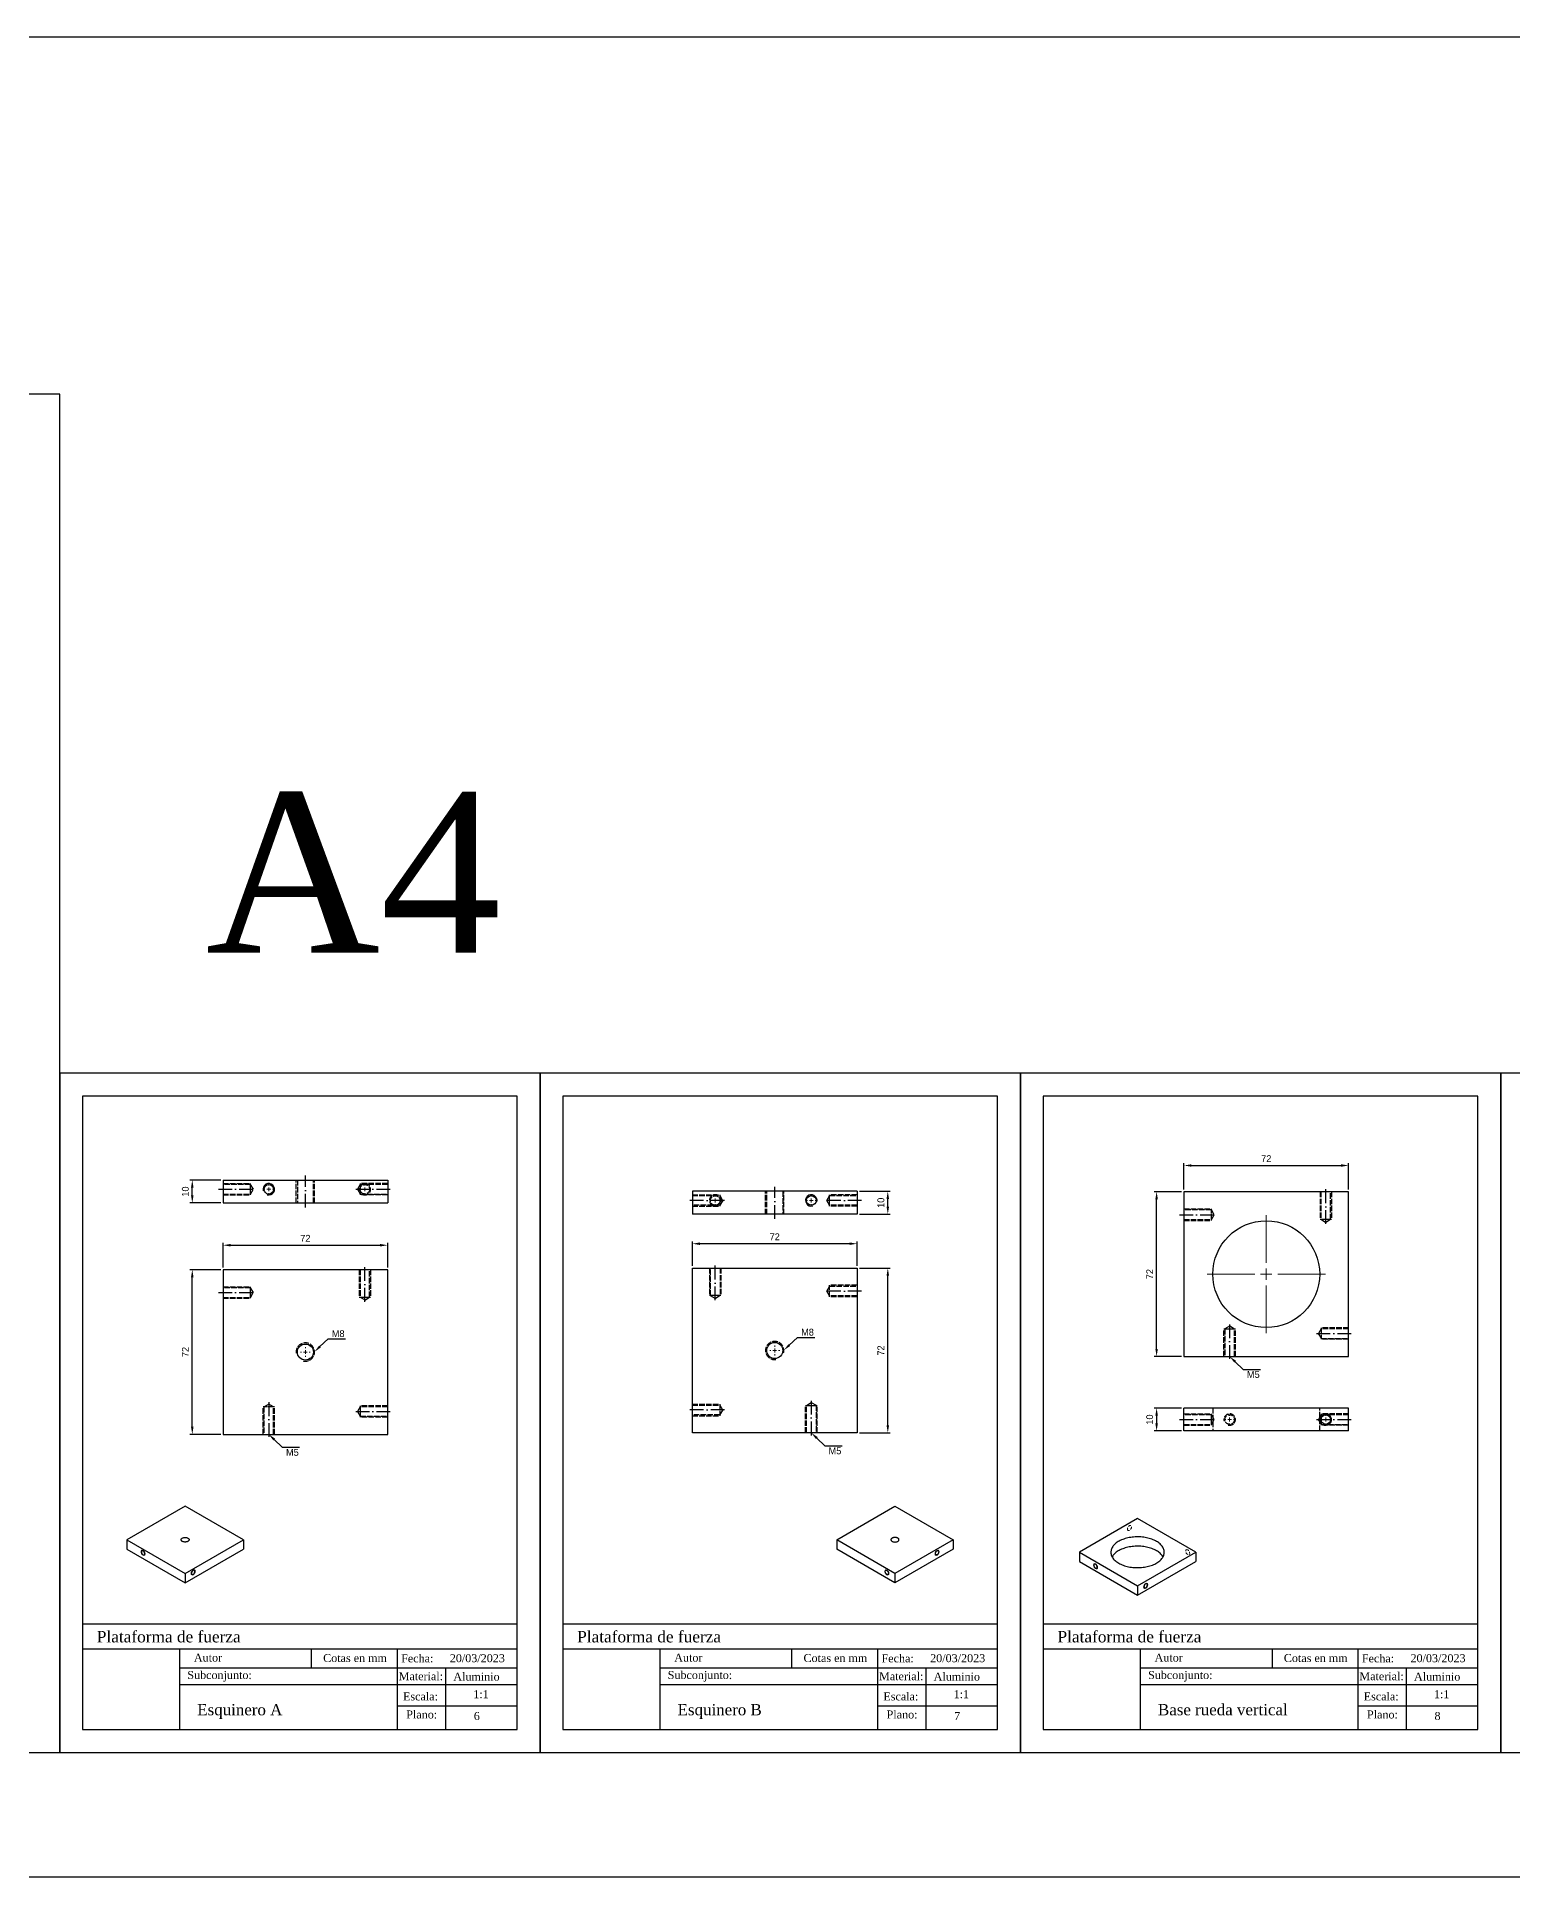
# Model space of a CAD drawing. Header units: inches. Extents: x 3024 to 8657, y 819 to 1763.
# Drawn here: x 6482 to 7127, y 819 to 1624 of the extents above; entities that cross this region are included whole.
import ezdxf
from ezdxf.enums import TextEntityAlignment as Align

# ---------------------------------------------------------------- set-up
doc = ezdxf.new("R2010")
doc.units = ezdxf.units.IN
doc.header["$MEASUREMENT"] = 0
for name, pattern in [('ACAD_ISO02W100', [15, 12, -3]), ('ACAD_ISO10W100', [18, 12, -3, 0, -3]), ('HIDDEN', [1.905, 1.27, -0.635])]:
    doc.linetypes.add(name, pattern=pattern)
for name, color, linetype in [('cotas', 1, 'Continuous'), ('ejes', 4, 'ACAD_ISO10W100'), ('finas', 3, 'ACAD_ISO02W100'), ('Pieza', 7, 'Continuous'), ('Texto', 7, 'Continuous')]:
    doc.layers.add(name, color=color, linetype=linetype)
doc.styles.add('Estilo1', font='times.ttf', dxfattribs={"height": 2.5})
doc.dimstyles.new('PFC silvia', dxfattribs={"dimscale": 0.5, "dimtxt": 6, "dimasz": 6.604, "dimexe": 2, "dimexo": 2, "dimgap": 3.048, "dimtad": 1, "dimdec": 1, "dimtxsty": 'Standard', "dimcen": 2.5, "dimclrt": 256, "dimadec": 1, "dimazin": 2, "dimtfac": 1, "dimtdec": 1, "dimtmove": 0, "dimatfit": 3, "dimfxl": 1, "dimtzin": 0, "dimarcsym": 0})

# ---------------------------------------------------------------- blocks, each defined once
blk = doc.blocks.new('SW_CENTERMARKSYMBOL_1')
at = {"color": 0, "linetype": 'Continuous', "lineweight": 18}
for p, q in [((-1.67, 0), (-2.17, 0)), ((0, 0), (-0.83, 0)), ((0, 1.67), (0, 2.17)), ((0, 0), (0, 0.83)), ((0, 0), (0, -0.83)), ((0, 0), (0.83, 0)), ((1.67, 0), (2.17, 0)), ((0, -1.67), (0, -2.17))]:
    blk.add_line(p, q, dxfattribs=at)
blk = doc.blocks.new('*D23')
at = {"layer": 'cotas', "color": 0, "lineweight": -2, "transparency": 16777216}
for p, q in [((6562.52, 1084.97), (6549.08, 1084.97)), ((6550.08, 1016.27), (6550.08, 1081.67)), ((6562.52, 1012.97), (6549.08, 1012.97))]:
    blk.add_line(p, q, dxfattribs=at)
at = {"layer": 'cotas', "color": 0, "transparency": 16777216}
for points in [[(6549.53, 1081.67), (6550.63, 1081.67), (6550.08, 1084.97)], [(6549.53, 1016.27), (6550.63, 1016.27), (6550.08, 1012.97)]]:
    blk.add_solid(points, dxfattribs=at)
at = {"layer": 'Defpoints', "color": 0, "transparency": 16777216}
for p in [(6550.08, 1084.97), (6563.52, 1084.97), (6563.52, 1012.97)]:
    blk.add_point(p, dxfattribs=at)
at = {"layer": 'cotas', "transparency": 16777216, "insert": (6547.06, 1048.97), "char_height": 3, "attachment_point": 5, "rotation": 90}
blk.add_mtext('72', dxfattribs=at)
blk = doc.blocks.new('*D24')
at = {"layer": 'cotas', "color": 0, "lineweight": -2, "transparency": 16777216}
for p, q in [((6563.52, 1085.97), (6563.52, 1096.67)), ((6566.83, 1095.67), (6632.22, 1095.67)), ((6635.52, 1085.97), (6635.52, 1096.67))]:
    blk.add_line(p, q, dxfattribs=at)
at = {"layer": 'cotas', "color": 0, "transparency": 16777216}
for points in [[(6566.83, 1096.22), (6566.83, 1095.12), (6563.52, 1095.67)], [(6632.22, 1096.22), (6632.22, 1095.12), (6635.52, 1095.67)]]:
    blk.add_solid(points, dxfattribs=at)
at = {"layer": 'Defpoints', "color": 0, "transparency": 16777216}
for p in [(6635.52, 1095.67), (6563.52, 1084.97), (6635.52, 1084.97)]:
    blk.add_point(p, dxfattribs=at)
at = {"layer": 'cotas', "transparency": 16777216, "insert": (6599.52, 1098.69), "char_height": 3, "attachment_point": 5}
blk.add_mtext('72', dxfattribs=at)
blk = doc.blocks.new('*D25')
at = {"layer": 'cotas', "color": 0, "lineweight": -2, "transparency": 16777216}
for p, q in [((6562.52, 1124.14), (6549.08, 1124.14)), ((6550.08, 1117.44), (6550.08, 1120.84)), ((6562.52, 1114.14), (6549.08, 1114.14))]:
    blk.add_line(p, q, dxfattribs=at)
at = {"layer": 'cotas', "color": 0, "transparency": 16777216}
for points in [[(6549.53, 1120.84), (6550.63, 1120.84), (6550.08, 1124.14)], [(6549.53, 1117.44), (6550.63, 1117.44), (6550.08, 1114.14)]]:
    blk.add_solid(points, dxfattribs=at)
at = {"layer": 'Defpoints', "color": 0, "transparency": 16777216}
for p in [(6550.08, 1124.14), (6563.52, 1124.14), (6563.52, 1114.14)]:
    blk.add_point(p, dxfattribs=at)
at = {"layer": 'cotas', "transparency": 16777216, "insert": (6547.06, 1119.14), "char_height": 3, "attachment_point": 5, "rotation": 90}
blk.add_mtext('10', dxfattribs=at)
blk = doc.blocks.new('*D26')
at = {"layer": 'cotas', "color": 0, "lineweight": -2, "transparency": 16777216}
for p, q in [((6841.71, 1085.64), (6855.15, 1085.64)), ((6854.15, 1016.94), (6854.15, 1082.34)), ((6841.71, 1013.64), (6855.15, 1013.64))]:
    blk.add_line(p, q, dxfattribs=at)
at = {"layer": 'cotas', "color": 0, "transparency": 16777216}
for points in [[(6853.6, 1082.34), (6854.7, 1082.34), (6854.15, 1085.64)], [(6853.6, 1016.94), (6854.7, 1016.94), (6854.15, 1013.64)]]:
    blk.add_solid(points, dxfattribs=at)
at = {"layer": 'Defpoints', "color": 0, "transparency": 16777216}
for p in [(6840.71, 1085.64), (6854.15, 1085.64), (6840.71, 1013.64)]:
    blk.add_point(p, dxfattribs=at)
at = {"layer": 'cotas', "transparency": 16777216, "insert": (6851.13, 1049.64), "char_height": 3, "attachment_point": 5, "rotation": 90}
blk.add_mtext('72', dxfattribs=at)
blk = doc.blocks.new('*D27')
at = {"layer": 'cotas', "color": 0, "lineweight": -2, "transparency": 16777216}
for p, q in [((6768.71, 1086.64), (6768.71, 1097.33)), ((6837.41, 1096.33), (6772.02, 1096.33)), ((6840.71, 1086.64), (6840.71, 1097.33))]:
    blk.add_line(p, q, dxfattribs=at)
at = {"layer": 'cotas', "color": 0, "transparency": 16777216}
for points in [[(6772.02, 1096.89), (6772.02, 1095.78), (6768.71, 1096.33)], [(6837.41, 1096.89), (6837.41, 1095.78), (6840.71, 1096.33)]]:
    blk.add_solid(points, dxfattribs=at)
at = {"layer": 'Defpoints', "color": 0, "transparency": 16777216}
for p in [(6768.71, 1096.33), (6768.71, 1085.64), (6840.71, 1085.64)]:
    blk.add_point(p, dxfattribs=at)
at = {"layer": 'cotas', "transparency": 16777216, "insert": (6804.71, 1099.36), "char_height": 3, "attachment_point": 5}
blk.add_mtext('72', dxfattribs=at)
blk = doc.blocks.new('*D28')
at = {"layer": 'cotas', "color": 0, "lineweight": -2, "transparency": 16777216}
for p, q in [((6841.71, 1119.24), (6855.15, 1119.24)), ((6854.15, 1112.55), (6854.15, 1115.94)), ((6841.71, 1109.24), (6855.15, 1109.24))]:
    blk.add_line(p, q, dxfattribs=at)
at = {"layer": 'cotas', "color": 0, "transparency": 16777216}
for points in [[(6853.6, 1115.94), (6854.7, 1115.94), (6854.15, 1119.24)], [(6853.6, 1112.55), (6854.7, 1112.55), (6854.15, 1109.24)]]:
    blk.add_solid(points, dxfattribs=at)
at = {"layer": 'Defpoints', "color": 0, "transparency": 16777216}
for p in [(6840.71, 1119.24), (6854.15, 1119.24), (6840.71, 1109.24)]:
    blk.add_point(p, dxfattribs=at)
at = {"layer": 'cotas', "transparency": 16777216, "insert": (6851.13, 1114.24), "char_height": 3, "attachment_point": 5, "rotation": 90}
blk.add_mtext('10', dxfattribs=at)
blk = doc.blocks.new('SW_CENTERMARKSYMBOL_0')
at = {"color": 0, "linetype": 'Continuous', "lineweight": 18}
for p, q in [((0, 5), (0, 25.85)), ((-5, 0), (-25.85, 0)), ((0, 0), (-2.5, 0)), ((0, 0), (0, 2.5)), ((0, 0), (0, -2.5)), ((0, 0), (2.5, 0)), ((5, 0), (25.85, 0)), ((0, -5), (0, -25.85))]:
    blk.add_line(p, q, dxfattribs=at)
blk = doc.blocks.new('*D30')
at = {"layer": 'cotas', "color": 0, "lineweight": -2, "transparency": 16777216}
for p, q in [((6982.61, 1119.02), (6970.67, 1119.02)), ((6971.67, 1050.32), (6971.67, 1115.72)), ((6982.61, 1047.02), (6970.67, 1047.02))]:
    blk.add_line(p, q, dxfattribs=at)
at = {"layer": 'cotas', "color": 0, "transparency": 16777216}
for points in [[(6971.12, 1115.72), (6972.22, 1115.72), (6971.67, 1119.02)], [(6971.12, 1050.32), (6972.22, 1050.32), (6971.67, 1047.02)]]:
    blk.add_solid(points, dxfattribs=at)
at = {"layer": 'Defpoints', "color": 0, "transparency": 16777216}
for p in [(6971.67, 1119.02), (6983.61, 1119.02), (6983.61, 1047.02)]:
    blk.add_point(p, dxfattribs=at)
at = {"layer": 'cotas', "transparency": 16777216, "insert": (6968.65, 1083.02), "char_height": 3, "attachment_point": 5, "rotation": 90}
blk.add_mtext('72', dxfattribs=at)
blk = doc.blocks.new('*D31')
at = {"layer": 'cotas', "color": 0, "lineweight": -2, "transparency": 16777216}
for p, q in [((6982.61, 1024.44), (6970.67, 1024.44)), ((6982.61, 1014.44), (6970.67, 1014.44)), ((6971.67, 1021.14), (6971.67, 1017.74))]:
    blk.add_line(p, q, dxfattribs=at)
at = {"layer": 'cotas', "color": 0, "transparency": 16777216}
for points in [[(6971.12, 1021.14), (6972.22, 1021.14), (6971.67, 1024.44)], [(6971.12, 1017.74), (6972.22, 1017.74), (6971.67, 1014.44)]]:
    blk.add_solid(points, dxfattribs=at)
at = {"layer": 'Defpoints', "color": 0, "transparency": 16777216}
for p in [(6983.61, 1024.44), (6971.67, 1014.44), (6983.61, 1014.44)]:
    blk.add_point(p, dxfattribs=at)
at = {"layer": 'cotas', "transparency": 16777216, "insert": (6968.65, 1019.44), "char_height": 3, "attachment_point": 5, "rotation": 90}
blk.add_mtext('10', dxfattribs=at)
blk = doc.blocks.new('*D29')
at = {"layer": 'cotas', "color": 0, "lineweight": -2, "transparency": 16777216}
for p, q in [((6983.61, 1120.02), (6983.61, 1131.53)), ((6986.91, 1130.53), (7052.31, 1130.53)), ((7055.61, 1120.02), (7055.61, 1131.53))]:
    blk.add_line(p, q, dxfattribs=at)
at = {"layer": 'cotas', "color": 0, "transparency": 16777216}
for points in [[(6986.91, 1131.08), (6986.91, 1129.98), (6983.61, 1130.53)], [(7052.31, 1131.08), (7052.31, 1129.98), (7055.61, 1130.53)]]:
    blk.add_solid(points, dxfattribs=at)
at = {"layer": 'Defpoints', "color": 0, "transparency": 16777216}
for p in [(7055.61, 1130.53), (6983.61, 1119.02), (7055.61, 1119.02)]:
    blk.add_point(p, dxfattribs=at)
at = {"layer": 'cotas', "transparency": 16777216, "insert": (7019.61, 1133.55), "char_height": 3, "attachment_point": 5}
blk.add_mtext('72', dxfattribs=at)

msp = doc.modelspace()

# ---------------------------------------------------------------- linework, layer by layer
for p, q in [((6502.119, 1160.887), (6502.119, 883.887)), ((6712.119, 1160.887), (6712.119, 883.887)), ((6922.119, 1160.887), (6922.119, 883.887))]:
    msp.add_line(p, q)
at = {"color": 7, "linetype": 'Continuous', "lineweight": 25}
for p, q in [((6563.524, 1124.143), (6563.524, 1114.143)), ((6563.524, 1124.143), (6635.524, 1124.143)), ((6635.524, 1124.143), (6635.524, 1114.143)), ((6840.714, 1119.244), (6768.714, 1119.244)), ((6768.714, 1119.244), (6768.714, 1109.244)), ((6840.714, 1119.244), (6840.714, 1109.244)), ((6983.608, 1119.02), (6983.608, 1047.02)), ((7055.608, 1119.02), (6983.608, 1119.02)), ((7055.608, 1047.02), (7055.608, 1119.02)), ((6563.524, 1114.143), (6635.524, 1114.143)), ((6840.714, 1109.244), (6768.714, 1109.244)), ((6768.714, 1085.638), (6840.714, 1085.638)), ((6768.714, 1013.638), (6768.714, 1085.638)), ((6840.714, 1085.638), (6840.714, 1013.638)), ((6983.608, 1047.02), (7055.608, 1047.02)), ((6983.608, 1014.438), (6983.608, 1024.438)), ((7055.608, 1024.438), (6983.608, 1024.438)), ((7055.608, 1014.438), (7055.608, 1024.438)), ((7055.608, 1014.438), (6983.608, 1014.438)), ((6840.714, 1013.638), (6768.714, 1013.638)), ((6546.95, 981.581), (6521.494, 966.886)), ((6572.405, 966.886), (6546.95, 981.581)), ((6831.832, 966.886), (6857.288, 981.581)), ((6857.288, 981.581), (6882.744, 966.886)), ((6963.354, 976.11), (6937.898, 961.415)), ((6988.809, 961.415), (6963.354, 976.11)), ((6521.494, 966.886), (6546.95, 952.19)), ((6521.494, 966.886), (6521.494, 962.803)), ((6546.95, 952.19), (6572.405, 966.886)), ((6572.405, 966.886), (6572.405, 962.803)), ((6857.288, 952.19), (6831.832, 966.886)), ((6831.832, 966.886), (6831.832, 962.803)), ((6882.744, 966.886), (6857.288, 952.19)), ((6882.744, 966.886), (6882.744, 962.803)), ((6521.494, 962.803), (6546.95, 948.108)), ((6546.95, 948.108), (6572.405, 962.803)), ((6857.288, 948.108), (6831.832, 962.803)), ((6882.744, 962.803), (6857.288, 948.108)), ((6937.898, 961.415), (6963.354, 946.72)), ((6937.898, 961.415), (6937.898, 957.332)), ((6963.354, 946.72), (6988.809, 961.415)), ((6988.809, 961.415), (6988.809, 957.332)), ((6546.95, 952.19), (6546.95, 948.108)), ((6857.288, 952.19), (6857.288, 948.108)), ((6937.898, 957.332), (6963.354, 942.637)), ((6963.354, 942.637), (6988.809, 957.332)), ((6963.354, 946.72), (6963.354, 942.637))]:
    msp.add_line(p, q, dxfattribs=at)
at = {"linetype": 'Continuous', "lineweight": 25}
for p, q in [((6563.524, 1084.972), (6563.524, 1012.972)), ((6635.524, 1084.972), (6563.524, 1084.972)), ((6635.524, 1012.972), (6635.524, 1084.972)), ((6563.524, 1012.972), (6635.524, 1012.972))]:
    msp.add_line(p, q, dxfattribs=at)
for points in [[(5652.119, 873.887), (6492.119, 873.887), (6492.119, 1467.887), (5652.119, 1467.887)], [(6492.119, 873.887), (6702.119, 873.887), (6702.119, 1170.887), (6492.119, 1170.887)], [(6702.119, 873.887), (6912.119, 873.887), (6912.119, 1170.887), (6702.119, 1170.887)], [(6912.119, 873.887), (7122.119, 873.887), (7122.119, 1170.887), (6912.119, 1170.887)], [(7122.119, 873.887), (7332.119, 873.887), (7332.119, 1170.887), (7122.119, 1170.887)]]:
    msp.add_lwpolyline(points, close=True)
at = {"color": 7, "linetype": 'Continuous', "lineweight": 25, "flags": 128}
for points in [[(6548.187, 967.6), (6548.351, 967.491), (6548.486, 967.37), (6548.589, 967.239), (6548.66, 967.101), (6548.695, 966.958), (6548.695, 966.814), (6548.66, 966.671), (6548.589, 966.533), (6548.486, 966.402), (6548.351, 966.28), (6548.187, 966.171), (6547.998, 966.077), (6547.788, 965.999), (6547.561, 965.939), (6547.322, 965.899), (6547.074, 965.878), (6546.825, 965.878), (6546.578, 965.899), (6546.338, 965.939), (6546.111, 965.999), (6545.901, 966.077), (6545.712, 966.171), (6545.549, 966.28), (6545.414, 966.402), (6545.31, 966.533), (6545.24, 966.671), (6545.204, 966.814), (6545.204, 966.958), (6545.24, 967.101), (6545.31, 967.239), (6545.414, 967.37), (6545.549, 967.491), (6545.712, 967.6), (6545.901, 967.695), (6546.111, 967.772), (6546.338, 967.832), (6546.578, 967.873), (6546.825, 967.893), (6547.074, 967.893), (6547.322, 967.873), (6547.561, 967.832), (6547.788, 967.772), (6547.998, 967.695), (6548.187, 967.6)], [(6856.05, 967.6), (6855.887, 967.491), (6855.752, 967.37), (6855.648, 967.239), (6855.578, 967.101), (6855.542, 966.958), (6855.542, 966.814), (6855.578, 966.671), (6855.648, 966.533), (6855.752, 966.402), (6855.887, 966.28), (6856.05, 966.171), (6856.239, 966.077), (6856.449, 965.999), (6856.676, 965.939), (6856.916, 965.899), (6857.163, 965.878), (6857.413, 965.878), (6857.66, 965.899), (6857.899, 965.939), (6858.127, 965.999), (6858.337, 966.077), (6858.525, 966.171), (6858.689, 966.28), (6858.824, 966.402), (6858.928, 966.533), (6858.998, 966.671), (6859.033, 966.814), (6859.033, 966.958), (6858.998, 967.101), (6858.928, 967.239), (6858.824, 967.37), (6858.689, 967.491), (6858.525, 967.6), (6858.337, 967.695), (6858.127, 967.772), (6857.899, 967.832), (6857.66, 967.873), (6857.413, 967.893), (6857.163, 967.893), (6856.916, 967.873), (6856.676, 967.832), (6856.449, 967.772), (6856.239, 967.695), (6856.05, 967.6)], [(6955.098, 956.649), (6955.565, 956.394), (6956.056, 956.154), (6956.569, 955.93), (6957.103, 955.722), (6957.656, 955.532), (6958.226, 955.36), (6958.812, 955.206), (6959.411, 955.071), (6960.022, 954.955), (6960.644, 954.859), (6961.273, 954.783), (6961.909, 954.727), (6962.55, 954.691), (6963.193, 954.676), (6963.836, 954.681), (6964.478, 954.706), (6965.116, 954.752), (6965.749, 954.818), (6966.375, 954.905), (6966.992, 955.011), (6967.598, 955.136), (6968.19, 955.281), (6968.768, 955.444), (6969.33, 955.625), (6969.873, 955.824), (6970.397, 956.04), (6970.899, 956.272), (6971.378, 956.52), (6971.833, 956.782), (6972.263, 957.059), (6972.665, 957.349), (6973.039, 957.651), (6973.383, 957.965), (6973.697, 958.289), (6973.98, 958.623), (6974.23, 958.965), (6974.447, 959.314), (6974.631, 959.67), (6974.78, 960.032), (6974.895, 960.397), (6974.974, 960.766), (6975.019, 961.136), (6975.027, 961.508), (6975.001, 961.879), (6974.939, 962.249), (6974.842, 962.616), (6974.71, 962.979), (6974.543, 963.338), (6974.343, 963.691), (6974.109, 964.037), (6973.842, 964.375), (6973.544, 964.704), (6973.215, 965.023), (6972.855, 965.331), (6972.467, 965.627), (6972.051, 965.911), (6971.609, 966.181), (6971.142, 966.436), (6970.651, 966.676), (6970.138, 966.9), (6969.604, 967.107), (6969.051, 967.298), (6968.481, 967.47), (6967.896, 967.624), (6967.296, 967.759), (6966.685, 967.875), (6966.063, 967.971), (6965.434, 968.047), (6964.798, 968.103), (6964.157, 968.139), (6963.514, 968.154), (6962.871, 968.149), (6962.229, 968.123), (6961.591, 968.077), (6960.958, 968.011), (6960.332, 967.925), (6959.715, 967.819), (6959.11, 967.694), (6958.517, 967.549), (6957.939, 967.386), (6957.377, 967.205), (6956.834, 967.006), (6956.31, 966.79), (6955.808, 966.558), (6955.329, 966.31), (6954.874, 966.048), (6954.445, 965.771), (6954.042, 965.481), (6953.669, 965.179), (6953.324, 964.865), (6953.01, 964.541), (6952.728, 964.207), (6952.477, 963.865), (6952.26, 963.515), (6952.076, 963.159), (6951.927, 962.798), (6951.812, 962.433), (6951.733, 962.064), (6951.689, 961.693), (6951.68, 961.322), (6951.706, 960.951), (6951.768, 960.581), (6951.865, 960.214), (6951.997, 959.851), (6952.164, 959.492), (6952.364, 959.139), (6952.598, 958.793), (6952.865, 958.455), (6953.163, 958.126), (6953.493, 957.807), (6953.852, 957.499), (6954.24, 957.202), (6954.656, 956.919), (6955.098, 956.649)], [(6529.307, 960.742), (6529.295, 960.907), (6529.257, 961.081), (6529.196, 961.258), (6529.114, 961.432), (6529.012, 961.597), (6528.896, 961.747), (6528.768, 961.878), (6528.633, 961.985), (6528.496, 962.064), (6528.362, 962.113), (6528.234, 962.129), (6528.117, 962.113), (6528.016, 962.065), (6527.934, 961.986), (6527.873, 961.88), (6527.835, 961.75), (6527.822, 961.599), (6527.835, 961.434), (6527.873, 961.261), (6527.934, 961.084), (6528.016, 960.91), (6528.117, 960.745), (6528.234, 960.594), (6528.362, 960.463), (6528.496, 960.356), (6528.633, 960.277), (6528.768, 960.229), (6528.896, 960.212), (6529.012, 960.228), (6529.114, 960.276), (6529.196, 960.355), (6529.257, 960.461), (6529.295, 960.592), (6529.307, 960.742)], [(6874.93, 960.742), (6874.943, 960.907), (6874.98, 961.081), (6875.041, 961.258), (6875.124, 961.432), (6875.225, 961.597), (6875.342, 961.747), (6875.47, 961.878), (6875.604, 961.985), (6875.741, 962.064), (6875.876, 962.113), (6876.004, 962.129), (6876.12, 962.113), (6876.221, 962.065), (6876.304, 961.986), (6876.365, 961.88), (6876.403, 961.75), (6876.415, 961.599), (6876.403, 961.434), (6876.365, 961.261), (6876.304, 961.084), (6876.221, 960.91), (6876.12, 960.745), (6876.004, 960.594), (6875.876, 960.463), (6875.741, 960.356), (6875.604, 960.277), (6875.47, 960.229), (6875.342, 960.212), (6875.225, 960.228), (6875.124, 960.276), (6875.041, 960.355), (6874.98, 960.461), (6874.943, 960.592), (6874.93, 960.742)], [(6974.48, 959.374), (6974.343, 959.608), (6974.109, 959.954), (6973.842, 960.292), (6973.544, 960.621), (6973.215, 960.94), (6972.855, 961.249), (6972.467, 961.545), (6972.051, 961.828), (6971.609, 962.098), (6971.142, 962.353), (6970.651, 962.593), (6970.138, 962.817), (6969.604, 963.025), (6969.051, 963.215), (6968.481, 963.387), (6967.896, 963.541), (6967.296, 963.676), (6966.685, 963.792), (6966.063, 963.888), (6965.434, 963.964), (6964.798, 964.02), (6964.157, 964.056), (6963.514, 964.071), (6962.871, 964.066), (6962.229, 964.041), (6961.591, 963.995), (6960.958, 963.929), (6960.332, 963.842), (6959.715, 963.736), (6959.11, 963.611), (6958.517, 963.466), (6957.939, 963.303), (6957.377, 963.122), (6956.834, 962.923), (6956.31, 962.707), (6955.808, 962.475), (6955.329, 962.227), (6954.874, 961.965), (6954.445, 961.688), (6954.042, 961.398), (6953.669, 961.096), (6953.324, 960.782), (6953.01, 960.458), (6952.728, 960.124), (6952.477, 959.782), (6952.26, 959.433), (6952.227, 959.374)], [(6551.228, 953.027), (6551.215, 953.177), (6551.177, 953.308), (6551.116, 953.414), (6551.034, 953.493), (6550.933, 953.541), (6550.816, 953.557), (6550.688, 953.54), (6550.554, 953.492), (6550.417, 953.413), (6550.282, 953.306), (6550.154, 953.175), (6550.038, 953.024), (6549.936, 952.859), (6549.854, 952.685), (6549.793, 952.508), (6549.755, 952.335), (6549.743, 952.17), (6549.755, 952.02), (6549.793, 951.889), (6549.854, 951.783), (6549.936, 951.704), (6550.038, 951.656), (6550.154, 951.64), (6550.282, 951.656), (6550.417, 951.705), (6550.554, 951.784), (6550.688, 951.891), (6550.816, 952.022), (6550.933, 952.172), (6551.034, 952.338), (6551.116, 952.511), (6551.177, 952.688), (6551.215, 952.862), (6551.228, 953.027)], [(6853.01, 953.027), (6853.023, 953.177), (6853.06, 953.308), (6853.121, 953.414), (6853.204, 953.493), (6853.305, 953.541), (6853.421, 953.557), (6853.549, 953.54), (6853.684, 953.492), (6853.821, 953.413), (6853.956, 953.306), (6854.083, 953.175), (6854.2, 953.024), (6854.301, 952.859), (6854.384, 952.685), (6854.445, 952.508), (6854.482, 952.335), (6854.495, 952.17), (6854.482, 952.02), (6854.445, 951.889), (6854.384, 951.783), (6854.301, 951.704), (6854.2, 951.656), (6854.083, 951.64), (6853.956, 951.656), (6853.821, 951.705), (6853.684, 951.784), (6853.549, 951.891), (6853.421, 952.022), (6853.305, 952.172), (6853.204, 952.338), (6853.121, 952.511), (6853.06, 952.688), (6853.023, 952.862), (6853.01, 953.027)], [(6945.711, 954.863), (6945.699, 955.028), (6945.661, 955.202), (6945.6, 955.378), (6945.517, 955.552), (6945.416, 955.717), (6945.3, 955.868), (6945.172, 955.999), (6945.037, 956.106), (6944.9, 956.185), (6944.766, 956.233), (6944.638, 956.25), (6944.521, 956.234), (6944.42, 956.186), (6944.338, 956.107), (6944.276, 956.001), (6944.239, 955.87), (6944.226, 955.72), (6944.239, 955.555), (6944.276, 955.381), (6944.338, 955.205), (6944.42, 955.031), (6944.521, 954.866), (6944.638, 954.715), (6944.766, 954.584), (6944.9, 954.477), (6945.037, 954.398), (6945.172, 954.35), (6945.3, 954.333), (6945.416, 954.349), (6945.517, 954.397), (6945.6, 954.476), (6945.661, 954.582), (6945.699, 954.713), (6945.711, 954.863)], [(6967.632, 947.148), (6967.619, 947.298), (6967.581, 947.429), (6967.52, 947.535), (6967.438, 947.614), (6967.337, 947.662), (6967.22, 947.678), (6967.092, 947.661), (6966.958, 947.612), (6966.821, 947.533), (6966.686, 947.427), (6966.558, 947.296), (6966.442, 947.145), (6966.34, 946.98), (6966.258, 946.806), (6966.197, 946.629), (6966.159, 946.455), (6966.147, 946.291), (6966.159, 946.14), (6966.197, 946.01), (6966.258, 945.903), (6966.34, 945.825), (6966.442, 945.777), (6966.558, 945.761), (6966.686, 945.777), (6966.821, 945.826), (6966.958, 945.905), (6967.092, 946.012), (6967.22, 946.143), (6967.337, 946.293), (6967.438, 946.458), (6967.52, 946.632), (6967.581, 946.809), (6967.619, 946.983), (6967.632, 947.148)]]:
    msp.add_lwpolyline(points, dxfattribs=at)
at = {"color": 7, "linetype": 'HIDDEN', "lineweight": 18, "flags": 128}
for points in [[(6958.934, 971.518), (6959.001, 971.166), (6959.193, 970.945), (6959.48, 970.89), (6959.818, 971.007), (6960.156, 971.28), (6960.443, 971.667), (6960.635, 972.109), (6960.702, 972.538), (6960.635, 972.89), (6960.443, 973.11), (6960.156, 973.166), (6959.818, 973.049), (6959.48, 972.776), (6959.193, 972.389), (6959.001, 971.947), (6958.934, 971.518)], [(6985.274, 962.435), (6984.936, 962.553), (6984.649, 962.497), (6984.457, 962.277), (6984.39, 961.925), (6984.457, 961.495), (6984.649, 961.054), (6984.936, 960.667), (6985.274, 960.394), (6985.612, 960.276), (6985.899, 960.332), (6986.09, 960.553), (6986.158, 960.904), (6986.09, 961.334), (6985.899, 961.775), (6985.612, 962.162), (6985.274, 962.435)]]:
    msp.add_lwpolyline(points, dxfattribs=at)
at = {"color": 7, "linetype": 'Continuous', "lineweight": 18, "flags": 128}
for points in [[(6528.565, 960.15), (6528.227, 960.423), (6527.94, 960.81), (6527.748, 961.251), (6527.681, 961.681), (6527.748, 962.033), (6527.94, 962.253), (6528.227, 962.309), (6528.565, 962.191), (6528.903, 961.918), (6529.19, 961.532), (6529.381, 961.09), (6529.449, 960.66), (6529.381, 960.309), (6529.19, 960.088), (6528.903, 960.032), (6528.565, 960.15)], [(6875.673, 960.15), (6876.011, 960.423), (6876.298, 960.81), (6876.489, 961.251), (6876.557, 961.681), (6876.489, 962.033), (6876.298, 962.253), (6876.011, 962.309), (6875.673, 962.191), (6875.334, 961.918), (6875.048, 961.532), (6874.856, 961.09), (6874.789, 960.66), (6874.856, 960.309), (6875.048, 960.088), (6875.334, 960.032), (6875.673, 960.15)], [(6551.369, 953.109), (6551.302, 952.679), (6551.11, 952.237), (6550.823, 951.851), (6550.485, 951.578), (6550.147, 951.46), (6549.86, 951.516), (6549.669, 951.736), (6549.601, 952.088), (6549.669, 952.518), (6549.86, 952.959), (6550.147, 953.346), (6550.485, 953.619), (6550.823, 953.737), (6551.11, 953.681), (6551.302, 953.46), (6551.369, 953.109)], [(6852.869, 953.109), (6852.936, 952.679), (6853.127, 952.237), (6853.414, 951.851), (6853.752, 951.578), (6854.091, 951.46), (6854.377, 951.516), (6854.569, 951.736), (6854.636, 952.088), (6854.569, 952.518), (6854.377, 952.959), (6854.091, 953.346), (6853.752, 953.619), (6853.414, 953.737), (6853.127, 953.681), (6852.936, 953.46), (6852.869, 953.109)], [(6944.969, 954.271), (6944.631, 954.544), (6944.344, 954.931), (6944.152, 955.372), (6944.085, 955.802), (6944.152, 956.153), (6944.344, 956.374), (6944.631, 956.43), (6944.969, 956.312), (6945.307, 956.039), (6945.594, 955.652), (6945.785, 955.211), (6945.853, 954.781), (6945.785, 954.429), (6945.594, 954.209), (6945.307, 954.153), (6944.969, 954.271)], [(6967.773, 947.229), (6967.706, 946.8), (6967.514, 946.358), (6967.227, 945.971), (6966.889, 945.699), (6966.551, 945.581), (6966.264, 945.637), (6966.072, 945.857), (6966.005, 946.209), (6966.072, 946.638), (6966.264, 947.08), (6966.551, 947.467), (6966.889, 947.74), (6967.227, 947.857), (6967.514, 947.802), (6967.706, 947.581), (6967.773, 947.229)]]:
    msp.add_lwpolyline(points, dxfattribs=at)
at = {"color": 7, "linetype": 'Continuous', "lineweight": 25}
for centre, radius in [((6583.524, 1120.143), 2.1), ((6820.714, 1115.244), 2.1), ((7019.608, 1083.02), 23.35), ((6599.524, 1048.972), 3.5), ((6804.714, 1049.638), 3.5), ((6804.714, 1049.638), 3.5), ((7045.608, 1019.438), 2.1)]:
    msp.add_circle(centre, radius, dxfattribs=at)
at = {"layer": 'cotas'}
for p, q in [((6605.912, 1051.362), (6609.422, 1054.711)), ((6609.422, 1054.711), (6616.997, 1054.711)), ((6811.101, 1052.028), (6814.612, 1055.377)), ((6814.612, 1055.377), (6822.187, 1055.377)), ((7005.998, 1044.741), (7009.508, 1041.392)), ((7005.998, 1044.741), (7009.508, 1041.392)), ((7009.508, 1041.392), (7017.083, 1041.392)), ((7009.508, 1041.392), (7017.083, 1041.392)), ((6585.913, 1010.693), (6589.423, 1007.344)), ((6585.913, 1010.693), (6589.423, 1007.344)), ((6589.423, 1007.344), (6596.999, 1007.344)), ((6589.423, 1007.344), (6596.999, 1007.344)), ((6823.103, 1011.359), (6826.613, 1008.01)), ((6823.103, 1011.359), (6826.613, 1008.01)), ((6826.613, 1008.01), (6834.188, 1008.01)), ((6826.613, 1008.01), (6834.188, 1008.01))]:
    msp.add_line(p, q, dxfattribs=at)
at = {"layer": 'cotas', "color": 3}
msp.add_lwpolyline([(3024.338, 1624.096), (8656.952, 1624.096), (8656.952, 819.32), (3024.338, 819.32)], close=True, dxfattribs=at)
at = {"layer": 'cotas'}
for points in [[(6605.532, 1051.76), (6606.291, 1050.964), (6603.522, 1049.083)], [(6810.721, 1052.426), (6811.481, 1051.63), (6808.712, 1049.749)], [(7005.618, 1044.343), (7006.378, 1045.139), (7003.608, 1047.02)], [(6585.533, 1010.295), (6586.293, 1011.091), (6583.524, 1012.972)], [(6822.723, 1010.961), (6823.483, 1011.757), (6820.714, 1013.638)]]:
    msp.add_solid(points, dxfattribs=at)
at = {"layer": 'ejes', "ltscale": 0.5}
for p, q in [((6561.524, 1120.143), (6577.524, 1120.143)), ((6599.524, 1112.143), (6599.524, 1126.143)), ((6621.524, 1120.143), (6637.524, 1120.143)), ((6804.714, 1107.244), (6804.714, 1121.244)), ((7045.608, 1105.02), (7045.608, 1121.02)), ((6782.714, 1115.244), (6766.714, 1115.244)), ((6842.714, 1115.244), (6826.714, 1115.244)), ((6981.608, 1109.02), (6997.608, 1109.02)), ((6625.524, 1070.972), (6625.524, 1086.972)), ((6778.714, 1071.638), (6778.714, 1087.638)), ((6561.524, 1074.972), (6577.524, 1074.972)), ((6842.714, 1075.638), (6826.714, 1075.638)), ((7003.608, 1061.02), (7003.608, 1045.02)), ((7041.608, 1057.02), (7057.608, 1057.02)), ((6583.524, 1026.972), (6583.524, 1010.972)), ((6621.524, 1022.972), (6637.524, 1022.972)), ((6782.714, 1023.638), (6766.714, 1023.638)), ((6820.714, 1027.638), (6820.714, 1011.638)), ((6981.608, 1019.438), (6997.608, 1019.438)), ((7041.608, 1019.438), (7057.608, 1019.438))]:
    msp.add_line(p, q, dxfattribs=at)
at = {"layer": 'finas', "ltscale": 0.2}
for p, q in [((6563.524, 1122.643), (6575.524, 1122.643)), ((6575.524, 1122.243), (6563.524, 1122.243)), ((6575.524, 1117.643), (6575.524, 1122.643)), ((6575.524, 1120.143), (6575.524, 1122.243)), ((6576.786, 1120.143), (6575.524, 1122.243)), ((6575.524, 1118.043), (6575.524, 1120.143)), ((6575.524, 1118.043), (6576.786, 1120.143)), ((6595.524, 1114.143), (6595.524, 1124.143)), ((6596.024, 1124.143), (6596.024, 1114.143)), ((6603.024, 1114.143), (6603.024, 1124.143)), ((6603.524, 1114.143), (6603.524, 1124.143)), ((6623.524, 1122.243), (6622.262, 1120.143)), ((6622.262, 1120.143), (6623.524, 1118.043)), ((6635.524, 1122.643), (6623.524, 1122.643)), ((6623.524, 1122.643), (6623.524, 1117.643)), ((6623.524, 1122.243), (6623.524, 1118.043)), ((6635.524, 1122.243), (6623.524, 1122.243)), ((6800.714, 1109.244), (6800.714, 1119.244)), ((6801.214, 1109.244), (6801.214, 1119.244)), ((6808.214, 1119.244), (6808.214, 1109.244)), ((6808.714, 1109.244), (6808.714, 1119.244)), ((7043.108, 1119.02), (7043.108, 1107.02)), ((7043.508, 1119.02), (7043.508, 1107.02)), ((7047.708, 1107.02), (7047.708, 1119.02)), ((7048.108, 1119.02), (7048.108, 1107.02)), ((6563.524, 1118.043), (6575.524, 1118.043)), ((6563.524, 1117.643), (6575.524, 1117.643)), ((6623.524, 1118.043), (6635.524, 1118.043)), ((6635.524, 1117.643), (6623.524, 1117.643)), ((6768.714, 1117.744), (6780.714, 1117.744)), ((6768.714, 1117.344), (6780.714, 1117.344)), ((6780.714, 1113.144), (6768.714, 1113.144)), ((6768.714, 1112.744), (6780.714, 1112.744)), ((6780.714, 1117.744), (6780.714, 1112.744)), ((6780.714, 1117.344), (6780.714, 1113.144)), ((6780.714, 1117.344), (6781.975, 1115.244)), ((6781.975, 1115.244), (6780.714, 1113.144)), ((6827.452, 1115.244), (6828.714, 1117.344)), ((6828.714, 1113.144), (6827.452, 1115.244)), ((6840.714, 1117.744), (6828.714, 1117.744)), ((6828.714, 1112.744), (6828.714, 1117.744)), ((6828.714, 1115.244), (6828.714, 1117.344)), ((6828.714, 1117.344), (6840.714, 1117.344)), ((6828.714, 1113.144), (6828.714, 1115.244)), ((6840.714, 1113.144), (6828.714, 1113.144)), ((6840.714, 1112.744), (6828.714, 1112.744)), ((6983.608, 1111.52), (6995.608, 1111.52)), ((6995.608, 1111.12), (6983.608, 1111.12)), ((6995.608, 1106.52), (6995.608, 1111.52)), ((6995.608, 1106.92), (6995.608, 1111.12)), ((6996.87, 1109.02), (6995.608, 1111.12)), ((6983.608, 1106.92), (6995.608, 1106.92)), ((6983.608, 1106.52), (6995.608, 1106.52)), ((6995.608, 1106.92), (6996.87, 1109.02)), ((7043.108, 1107.02), (7048.108, 1107.02)), ((7043.508, 1107.02), (7047.708, 1107.02)), ((7043.508, 1107.02), (7045.608, 1105.759)), ((7045.608, 1105.759), (7047.708, 1107.02)), ((6623.024, 1084.972), (6623.024, 1072.972)), ((6623.424, 1084.972), (6623.424, 1072.972)), ((6627.624, 1072.972), (6627.624, 1084.972)), ((6628.024, 1084.972), (6628.024, 1072.972)), ((6776.214, 1085.638), (6776.214, 1073.638)), ((6776.614, 1073.638), (6776.614, 1085.638)), ((6780.814, 1085.638), (6780.814, 1073.638)), ((6781.214, 1085.638), (6781.214, 1073.638)), ((6563.524, 1077.472), (6575.524, 1077.472)), ((6575.524, 1077.072), (6563.524, 1077.072)), ((6563.524, 1072.872), (6575.524, 1072.872)), ((6563.524, 1072.472), (6575.524, 1072.472)), ((6575.524, 1072.472), (6575.524, 1077.472)), ((6575.524, 1072.872), (6575.524, 1077.072)), ((6576.786, 1074.972), (6575.524, 1077.072)), ((6575.524, 1072.872), (6576.786, 1074.972)), ((6623.024, 1072.972), (6628.024, 1072.972)), ((6623.424, 1072.972), (6627.624, 1072.972)), ((6623.424, 1072.972), (6625.524, 1071.71)), ((6625.524, 1071.71), (6627.624, 1072.972)), ((6781.214, 1073.638), (6776.214, 1073.638)), ((6780.814, 1073.638), (6776.614, 1073.638)), ((6778.714, 1072.377), (6776.614, 1073.638)), ((6780.814, 1073.638), (6778.714, 1072.377)), ((6827.452, 1075.638), (6828.714, 1077.738)), ((6828.714, 1073.538), (6827.452, 1075.638)), ((6840.714, 1078.138), (6828.714, 1078.138)), ((6828.714, 1073.138), (6828.714, 1078.138)), ((6828.714, 1073.538), (6828.714, 1077.738)), ((6828.714, 1077.738), (6840.714, 1077.738)), ((6840.714, 1073.538), (6828.714, 1073.538)), ((6840.714, 1073.138), (6828.714, 1073.138)), ((7001.108, 1047.02), (7001.108, 1059.02)), ((7006.108, 1059.02), (7001.108, 1059.02)), ((7003.608, 1060.282), (7001.508, 1059.02)), ((7005.708, 1059.02), (7001.508, 1059.02)), ((7001.508, 1059.02), (7001.508, 1047.02)), ((7005.708, 1059.02), (7003.608, 1060.282)), ((7005.708, 1047.02), (7005.708, 1059.02)), ((7006.108, 1047.02), (7006.108, 1059.02)), ((7043.608, 1059.12), (7042.347, 1057.02)), ((7042.347, 1057.02), (7043.608, 1054.92)), ((7055.608, 1059.52), (7043.608, 1059.52)), ((7043.608, 1059.52), (7043.608, 1054.52)), ((7043.608, 1059.12), (7043.608, 1054.92)), ((7055.608, 1059.12), (7043.608, 1059.12)), ((7043.608, 1054.92), (7055.608, 1054.92)), ((7055.608, 1054.52), (7043.608, 1054.52)), ((6581.024, 1012.972), (6581.024, 1024.972)), ((6586.024, 1024.972), (6581.024, 1024.972)), ((6583.524, 1026.234), (6581.424, 1024.972)), ((6585.624, 1024.972), (6581.424, 1024.972)), ((6581.424, 1024.972), (6581.424, 1012.972)), ((6585.624, 1024.972), (6583.524, 1026.234)), ((6585.624, 1012.972), (6585.624, 1024.972)), ((6586.024, 1012.972), (6586.024, 1024.972)), ((6623.524, 1025.072), (6622.262, 1022.972)), ((6622.262, 1022.972), (6623.524, 1020.872)), ((6635.524, 1025.472), (6623.524, 1025.472)), ((6623.524, 1025.472), (6623.524, 1020.472)), ((6623.524, 1025.072), (6623.524, 1020.872)), ((6635.524, 1025.072), (6623.524, 1025.072)), ((6768.714, 1026.138), (6780.714, 1026.138)), ((6768.714, 1025.738), (6780.714, 1025.738)), ((6780.714, 1026.138), (6780.714, 1021.138)), ((6780.714, 1025.738), (6780.714, 1021.538)), ((6780.714, 1025.738), (6781.975, 1023.638)), ((6781.975, 1023.638), (6780.714, 1021.538)), ((6818.214, 1013.638), (6818.214, 1025.638)), ((6818.214, 1025.638), (6823.214, 1025.638)), ((6818.614, 1025.638), (6820.714, 1026.9)), ((6818.614, 1025.638), (6822.814, 1025.638)), ((6818.614, 1013.638), (6818.614, 1025.638)), ((6820.714, 1026.9), (6822.814, 1025.638)), ((6822.814, 1025.638), (6822.814, 1013.638)), ((6823.214, 1013.638), (6823.214, 1025.638)), ((6996.258, 1024.438), (6996.258, 1014.438)), ((7042.958, 1014.438), (7042.958, 1024.438)), ((6623.524, 1020.872), (6635.524, 1020.872)), ((6635.524, 1020.472), (6623.524, 1020.472)), ((6780.714, 1021.538), (6768.714, 1021.538)), ((6768.714, 1021.138), (6780.714, 1021.138)), ((6983.608, 1021.938), (6995.608, 1021.938)), ((6995.608, 1021.538), (6983.608, 1021.538)), ((6983.608, 1017.338), (6995.608, 1017.338)), ((6983.608, 1016.938), (6995.608, 1016.938)), ((6995.608, 1016.938), (6995.608, 1021.938)), ((6995.608, 1017.338), (6995.608, 1021.538)), ((6996.87, 1019.438), (6995.608, 1021.538)), ((6995.608, 1017.338), (6996.87, 1019.438)), ((7043.608, 1021.538), (7042.347, 1019.438)), ((7042.347, 1019.438), (7043.608, 1017.338)), ((7055.608, 1021.938), (7043.608, 1021.938)), ((7043.608, 1021.938), (7043.608, 1016.938)), ((7043.608, 1021.538), (7043.608, 1019.438)), ((7055.608, 1021.538), (7043.608, 1021.538)), ((7043.608, 1019.438), (7043.608, 1017.338)), ((7043.608, 1017.338), (7055.608, 1017.338)), ((7055.608, 1016.938), (7043.608, 1016.938))]:
    msp.add_line(p, q, dxfattribs=at)
for centre in [(6625.524, 1120.143), (6778.714, 1115.244), (7003.608, 1019.438)]:
    msp.add_circle(centre, 2.1, dxfattribs=at)
at = {"layer": 'finas', "linetype": 'Continuous', "ltscale": 0.2}
for centre, start, end in [((6583.524, 1120.143), 255, 195), ((6820.714, 1115.244), 345, 285), ((7045.608, 1019.438), 255, 195)]:
    msp.add_arc(centre, 2.5, start, end, dxfattribs=at)
at = {"layer": 'finas', "ltscale": 0.2}
for centre, radius, start, end in [((6625.524, 1120.143), 2.5, 255, 195), ((6778.714, 1115.244), 2.5, 345, 285), ((6599.524, 1048.972), 4, 255, 195), ((6804.714, 1049.638), 4, 345, 285), ((7003.608, 1019.438), 2.5, 255, 195)]:
    msp.add_arc(centre, radius, start, end, dxfattribs=at)
at = {"layer": 'Pieza'}
for p, q in [((6692.119, 1160.887), (6502.119, 1160.887)), ((6692.119, 883.887), (6692.119, 1160.887)), ((6902.119, 1160.887), (6712.119, 1160.887)), ((6902.119, 883.887), (6902.119, 1160.887)), ((7112.119, 1160.887), (6922.119, 1160.887)), ((7112.119, 883.887), (7112.119, 1160.887)), ((6692.119, 883.887), (6692.119, 908.887)), ((6902.119, 883.887), (6902.119, 908.887)), ((7112.119, 883.887), (7112.119, 908.887)), ((6502.119, 883.887), (6692.119, 883.887)), ((6577.119, 883.887), (6692.119, 883.887)), ((6712.119, 883.887), (6902.119, 883.887)), ((6787.119, 883.887), (6902.119, 883.887)), ((6922.119, 883.887), (7112.119, 883.887)), ((6997.119, 883.887), (7112.119, 883.887))]:
    msp.add_line(p, q, dxfattribs=at)
at = {"layer": 'Texto'}
for p, q in [((6502.119, 930.13), (6692.119, 930.13)), ((6712.119, 930.13), (6902.119, 930.13)), ((6922.119, 930.13), (7112.119, 930.13)), ((6502.119, 919.176), (6692.119, 919.176)), ((6544.63, 883.887), (6544.63, 919.176)), ((6602.119, 919.176), (6602.119, 910.901)), ((6639.594, 919.176), (6639.594, 910.901)), ((6712.119, 919.176), (6902.119, 919.176)), ((6754.63, 883.887), (6754.63, 919.176)), ((6812.119, 919.176), (6812.119, 910.901)), ((6849.594, 919.176), (6849.594, 910.901)), ((6922.119, 919.176), (7112.119, 919.176)), ((6964.63, 883.887), (6964.63, 919.176)), ((7022.119, 919.176), (7022.119, 910.901)), ((7059.594, 919.176), (7059.594, 910.901)), ((6544.63, 910.901), (6692.119, 910.901)), ((6639.594, 910.901), (6639.594, 883.887)), ((6660.813, 910.901), (6660.813, 883.887)), ((6754.63, 910.901), (6902.119, 910.901)), ((6849.594, 910.901), (6849.594, 883.887)), ((6870.813, 910.901), (6870.813, 883.887)), ((6964.63, 910.901), (7112.119, 910.901)), ((7059.594, 910.901), (7059.594, 883.887)), ((7080.813, 910.901), (7080.813, 883.887)), ((6544.63, 903.587), (6692.119, 903.587)), ((6754.63, 903.587), (6902.119, 903.587)), ((6964.63, 903.587), (7112.119, 903.587)), ((6639.594, 894.305), (6692.119, 894.305)), ((6849.594, 894.305), (6902.119, 894.305)), ((7059.594, 894.305), (7112.119, 894.305))]:
    msp.add_line(p, q, dxfattribs=at)

# ---------------------------------------------------------------- block references
at = {"layer": 'ejes', "ltscale": 0.5}
for name, p in [('SW_CENTERMARKSYMBOL_1', (6583.524, 1120.143)), ('SW_CENTERMARKSYMBOL_1', (6625.524, 1120.143)), ('SW_CENTERMARKSYMBOL_0', (7019.608, 1083.02)), ('SW_CENTERMARKSYMBOL_1', (6599.524, 1048.972)), ('SW_CENTERMARKSYMBOL_1', (6804.714, 1049.638)), ('SW_CENTERMARKSYMBOL_1', (7003.608, 1019.438)), ('SW_CENTERMARKSYMBOL_1', (7045.608, 1019.438))]:
    msp.add_blockref(name, p, dxfattribs=at)
at = {"layer": 'ejes', "ltscale": 0.5, "xscale": -1}
for p in [(6778.714, 1115.244), (6820.714, 1115.244)]:
    msp.add_blockref('SW_CENTERMARKSYMBOL_1', p, dxfattribs=at)

# ---------------------------------------------------------------- texts
at = {"layer": 'cotas', "char_height": 3, "attachment_point": 5}
for s, insert in [('M8', (6613.86, 1056.985)), ('M8', (6819.05, 1057.651)), ('M5', (7013.946, 1039.118)), ('M5', (7013.946, 1039.118)), ('M5', (6593.862, 1005.07)), ('M5', (6593.862, 1005.07)), ('M5', (6831.051, 1005.736)), ('M5', (6831.051, 1005.736))]:
    msp.add_mtext(s, dxfattribs=dict(at, insert=insert))
at = {"layer": 'Texto', "color": 6, "style": 'Estilo1'}
msp.add_text('A4', height=70, dxfattribs=at).set_placement((6555.886, 1223.594))
at = {"layer": 'Texto', "style": 'Estilo1'}
for s, height, p in [('Plataforma de fuerza', 5, (6508.353, 921.993)), ('Plataforma de fuerza', 5, (6718.353, 921.993)), ('Plataforma de fuerza', 5, (6928.353, 921.993)), ('Subconjunto:', 3.5, (6547.914, 905.982)), ('Autor', 3.5, (6550.788, 913.596)), ('Cotas en mm', 3.5, (6607.298, 913.412)), ('Fecha:', 3.5, (6641.393, 913.269)), ('20/03/2023', 3.5, (6662.662, 913.344)), ('Subconjunto:', 3.5, (6757.914, 905.982)), ('Autor', 3.5, (6760.788, 913.596)), ('Cotas en mm', 3.5, (6817.298, 913.412)), ('Fecha:', 3.5, (6851.393, 913.269)), ('20/03/2023', 3.5, (6872.662, 913.344)), ('Subconjunto:', 3.5, (6967.914, 905.982)), ('Autor', 3.5, (6970.788, 913.596)), ('Cotas en mm', 3.5, (7027.298, 913.412)), ('Fecha:', 3.5, (7061.393, 913.269)), ('20/03/2023', 3.5, (7082.662, 913.344)), ('Aluminio', 3.5, (6664.197, 905.294)), ('Aluminio', 3.5, (6874.197, 905.294)), ('Aluminio', 3.5, (7084.197, 905.294)), ('Esquinero A', 4.9, (6552.273, 890.123)), ('1:1', 3.5, (6672.933, 897.604)), ('Esquinero B', 4.9, (6762.273, 890.123)), ('1:1', 3.5, (6882.933, 897.604)), ('Base rueda vertical', 4.9, (6972.273, 890.123)), ('1:1', 3.5, (7092.933, 897.604)), ('6', 3.5, (6673.162, 888.068)), ('7', 3.5, (6883.162, 888.068)), ('8', 3.5, (7093.162, 888.068))]:
    msp.add_text(s, height=height, dxfattribs=at).set_placement(p)
for s, p in [('Material:', (6650.021, 907.213)), ('Material:', (6860.021, 907.213)), ('Material:', (7070.021, 907.213)), ('Escala:', (6649.843, 898.379)), ('Escala:', (6859.843, 898.379)), ('Escala:', (7069.843, 898.379)), ('Plano:', (6650.382, 890.476)), ('Plano:', (6860.382, 890.476)), ('Plano:', (7070.382, 890.476))]:
    msp.add_text(s, height=3.5, dxfattribs=at).set_placement(p, align=Align.MIDDLE_CENTER)

# ---------------------------------------------------------------- dimensions: what is measured, and where the dimension line sits
at = {"layer": 'cotas'}
for base, p1, p2, picture, middle in [((7055.608, 1130.526), (6983.608, 1119.02), (7055.608, 1119.02), '*D29', (7019.608, 1133.55)), ((6635.524, 1095.669), (6563.524, 1084.972), (6635.524, 1084.972), '*D24', (6599.524, 1098.693))]:
    dim = msp.add_linear_dim(base=base, p1=p1, p2=p2, dimstyle='PFC silvia', dxfattribs=at)
    dim.commit()
    dim.dimension.update_dxf_attribs({"geometry": picture, "text_midpoint": middle})
for base, p1, p2, angle, picture, middle in [((6550.085, 1124.143), (6563.524, 1114.143), (6563.524, 1124.143), 90, '*D25', (6547.061, 1119.143)), ((6854.153, 1119.244), (6840.714, 1109.244), (6840.714, 1119.244), 90, '*D28', (6851.129, 1114.244)), ((6971.67, 1119.02), (6983.608, 1047.02), (6983.608, 1119.02), 90, '*D30', (6968.646, 1083.02)), ((6768.714, 1096.335), (6840.714, 1085.638), (6768.714, 1085.638), 180, '*D27', (6804.714, 1099.359)), ((6550.085, 1084.972), (6563.524, 1012.972), (6563.524, 1084.972), 90, '*D23', (6547.061, 1048.972)), ((6854.153, 1085.638), (6840.714, 1013.638), (6840.714, 1085.638), 90, '*D26', (6851.129, 1049.638)), ((6971.67, 1014.438), (6983.608, 1024.438), (6983.608, 1014.438), 90, '*D31', (6968.646, 1019.438))]:
    dim = msp.add_linear_dim(base=base, p1=p1, p2=p2, angle=angle, dimstyle='PFC silvia', dxfattribs=at)
    dim.commit()
    dim.dimension.update_dxf_attribs({"geometry": picture, "text_midpoint": middle})

doc.saveas('drawing.dxf')
